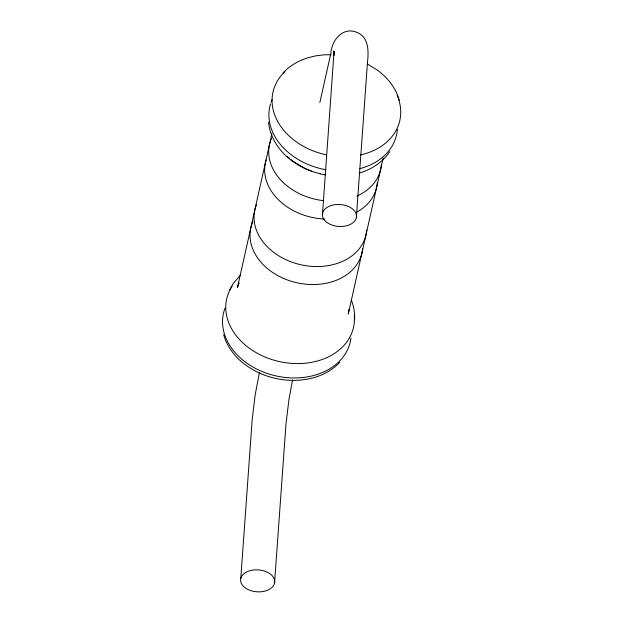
<?xml version="1.0" encoding="UTF-8"?>
<svg xmlns="http://www.w3.org/2000/svg" width="623" height="623" viewBox="0 0 623 623"><rect width="100%" height="100%" fill="white"/><g stroke="black" fill="none" stroke-linecap="round" stroke-linejoin="round"><path stroke-width="0.93" d="M240.766 578.58L252.19 419.544L255.15 395.037L259.402 372.546M274.541 583.112A17.086 10.98 4.1 0 0 251.303 570.364A17.086 10.98 4.1 0 0 247.113 589.054A17.086 10.98 4.1 0 0 274.541 583.112L285.973 424.076L288.932 399.569L292.545 379.921M322.566 213.214L334.021 51.849L333.928 55.502L333.78 51.016L334.216 52.706M356.34 217.746A17.086 10.98 4.1 0 0 333.103 204.998A17.086 10.98 4.1 0 0 328.913 223.688A17.086 10.98 4.1 0 0 356.34 217.746L367.5 62.152C368.699 51.39 368.987 36.967 356.73 32.326C342.814 26.431 331.529 40.487 330.883 53.274L319.848 102.538M349.028 309.343L348.288 314.031L383.168 158.117M271.924 133.618L237.41 287.678L238.936 283.177M238.78 283.317L239.037 282.811M229.801 289.695L233.228 283.465L240.525 275.055M389.772 151.615C382.693 162.214 371.44 169.518 359.331 173.101M283.161 72.805C289.874 65.594 298.651 60.641 308.003 57.737L315.838 55.836L323.835 54.832L331.14 54.692M339.839 362.282C333.126 369.486 324.349 374.439 314.997 377.343L314.802 377.406C288.667 384.936 258.771 377.951 238.866 359.362L238.71 359.214C231.764 352.431 226.25 344.091 223.665 334.668M320.191 173.872L325.471 174.853M320.23 173.794L312.473 171.629L304.935 168.576L297.926 164.861L291.494 160.516C279.361 151.35 270.032 137.652 268.529 122.264M312.668 171.59L305.566 168.724M367.547 64.052L378.208 70.664L384.29 75.866C391.236 82.649 396.75 90.997 399.335 100.42M304.717 168.28L292.865 161.155M287.382 156.482L289.438 158.234M290.809 159.402L292.179 160.57M351.177 299.694C353.833 306.072 354.946 313.026 354.573 319.918M398.65 99.345A64.994 49.56 12.6 0 1 360.32 154.979M326.327 154.854A64.994 49.56 12.6 0 1 284.96 71.575M397.116 95.288A64.994 49.56 12.6 0 1 398.081 97.71M354.238 315.261A64.994 49.56 12.6 0 1 278.17 361.301A64.994 49.56 12.6 0 1 232.099 286.23M362.609 248.873A56.958 43.431 12.6 0 1 295.341 282.39A56.958 43.431 12.6 0 1 252.813 221.811M366.713 229.942A56.958 43.431 12.6 0 1 300.574 264.697A56.958 43.431 12.6 0 1 256.466 204.702M377.343 182.469A56.958 43.431 12.6 0 1 357.049 211.96M324.381 219.016A56.958 43.431 12.6 0 1 266.138 159.924M381.369 164.488A56.958 43.431 12.6 0 1 356.87 196.066M323.789 200.684A56.958 43.431 12.6 0 1 271.496 138.376M397.365 129.327A64.932 49.513 12.6 0 1 359.666 168.701M325.899 169.744A64.932 49.513 12.6 0 1 270.499 103.909M271.075 102.149A64.932 49.513 12.6 0 1 272.103 99.555M350.928 338.048A64.994 49.56 12.6 0 1 274.953 375.685A64.994 49.56 12.6 0 1 225.028 308.128"/></g></svg>
